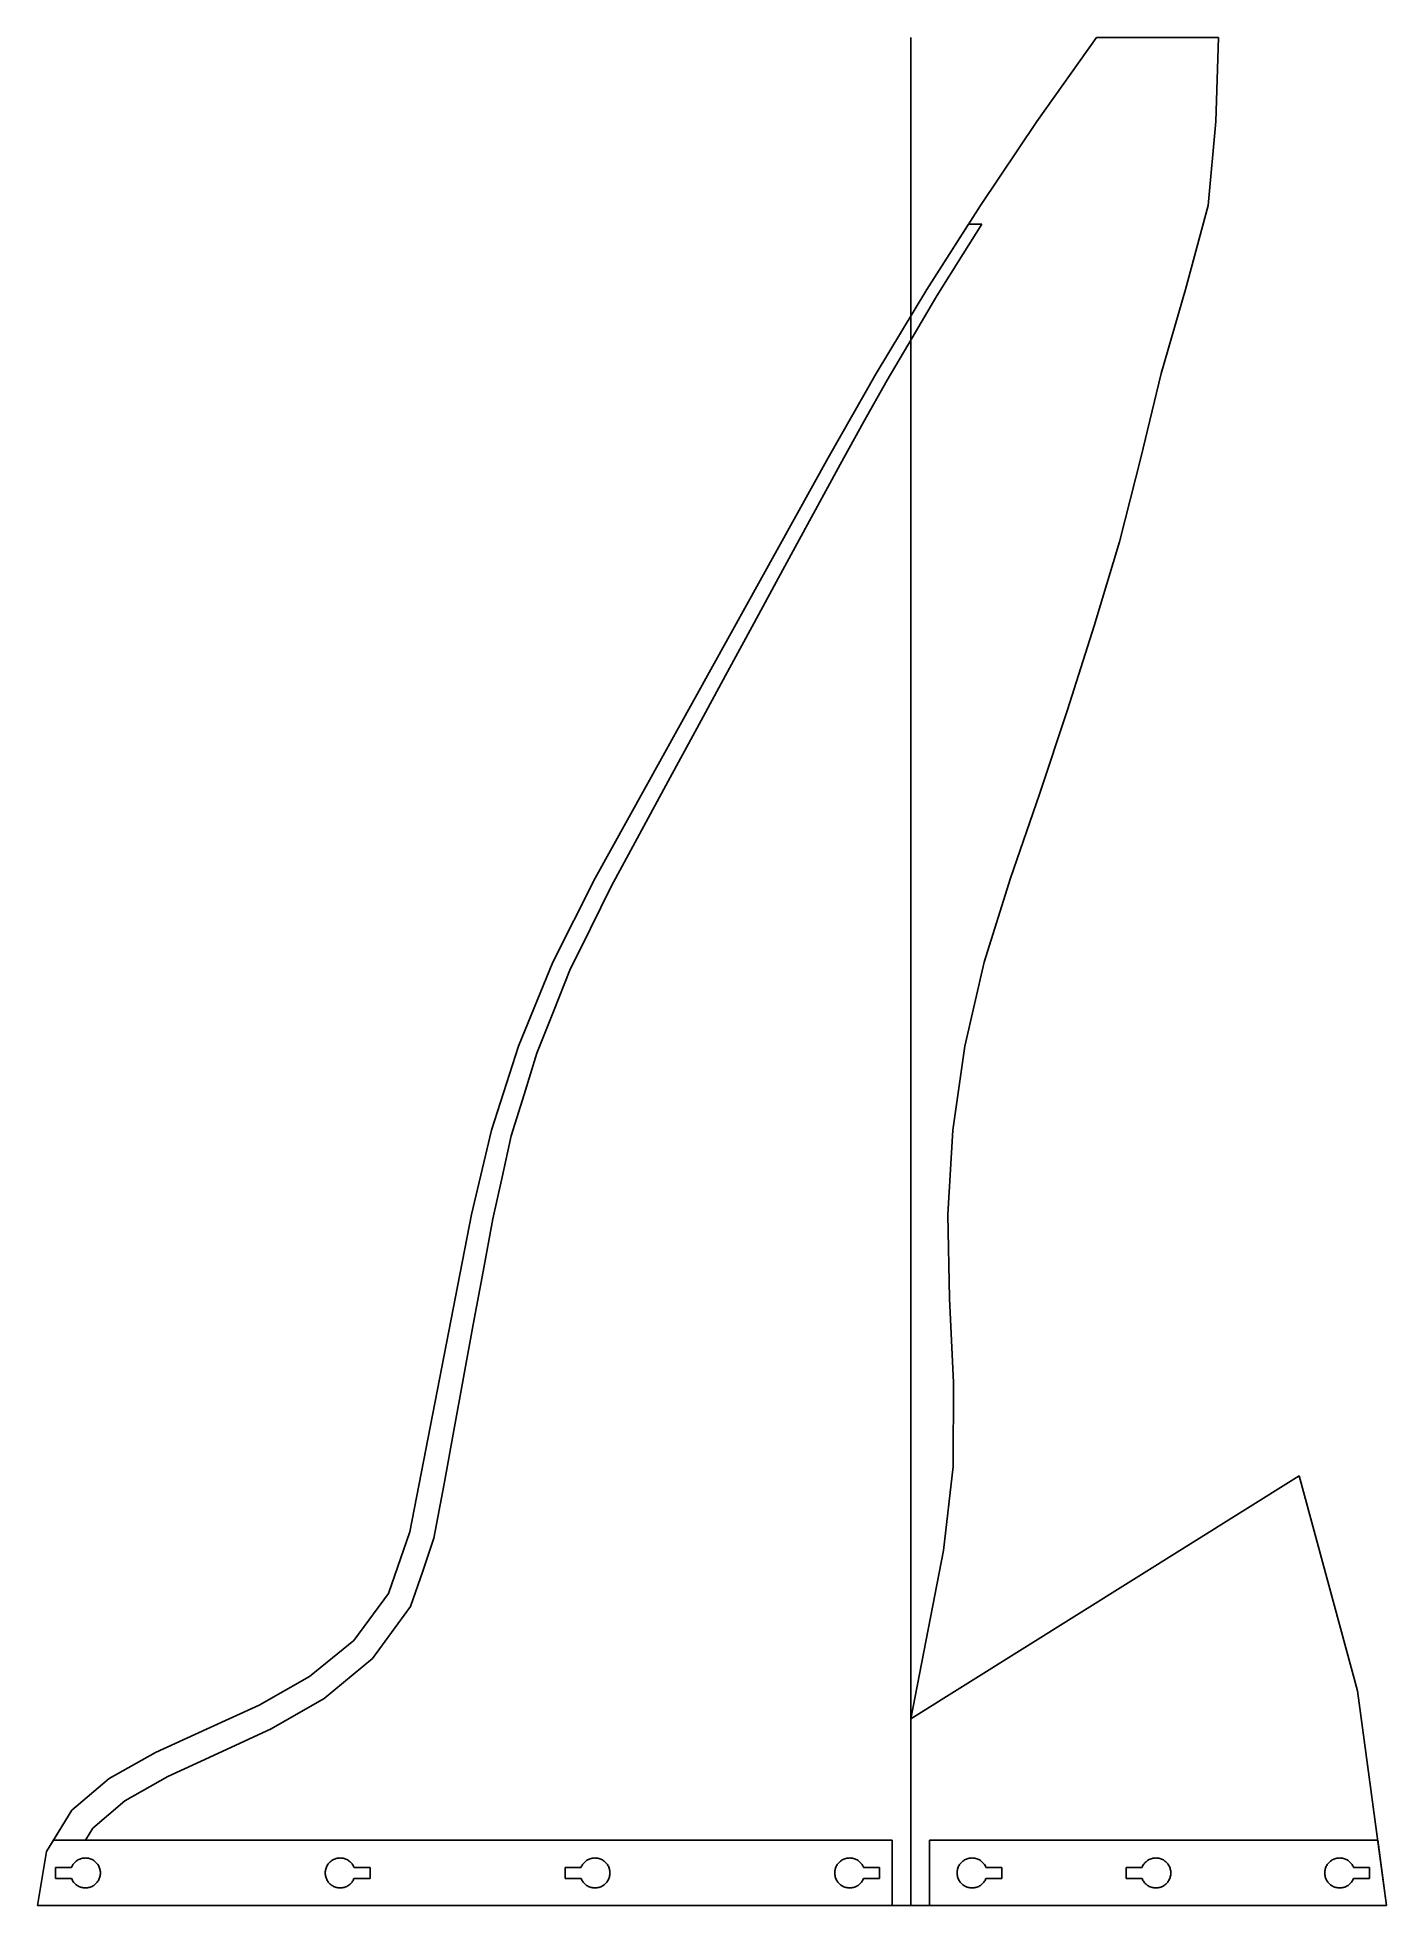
# Model space of a CAD drawing. Header units: millimetres. Extents: x -36 to 108, y 0 to 200.
import ezdxf

# ---------------------------------------------------------------- set-up
doc = ezdxf.new("R2010")
doc.units = ezdxf.units.MM
for name, color, linetype in [('HINGE_FOLD', 7, 'CONTINUOUS'), ('KEYS', 4, 'CONTINUOUS'), ('OUTLINE', 7, 'CONTINUOUS'), ('RAISED_B', 4, 'CONTINUOUS'), ('RAISED_S', 3, 'CONTINUOUS'), ('ROOT_EDGE', 7, 'CONTINUOUS')]:
    doc.layers.add(name, color=color, linetype=linetype)

msp = doc.modelspace()

# ---------------------------------------------------------------- linework, layer by layer
at = {"layer": 'HINGE_FOLD'}
msp.add_line((57.525, 0), (57.525, 200), dxfattribs=at)
at = {"layer": 'KEYS'}
for p, q in [((-32.33751, 4.1), (-34.05427, 4.1)), ((-34.05427, 4.1), (-34.05427, 2.9)), ((-32.33248, 4.11229), (-32.33751, 4.1)), ((-32.28927, 4.20766), (-32.33248, 4.11229)), ((-32.23991, 4.3), (-32.28927, 4.20766)), ((-32.18462, 4.38891), (-32.23991, 4.3)), ((-32.12364, 4.47402), (-32.18462, 4.38891)), ((-32.05722, 4.55495), (-32.12364, 4.47402)), ((-31.98564, 4.63137), (-32.05722, 4.55495)), ((-31.90923, 4.70294), (-31.98564, 4.63137)), ((-31.82829, 4.76936), (-31.90923, 4.70294)), ((-31.74318, 4.83035), (-31.82829, 4.76936)), ((-31.65427, 4.88564), (-31.74318, 4.83035)), ((-31.56193, 4.935), (-31.65427, 4.88564)), ((-31.46657, 4.97821), (-31.56193, 4.935)), ((-31.36858, 5.01509), (-31.46657, 4.97821)), ((-31.26838, 5.04548), (-31.36858, 5.01509)), ((-31.16642, 5.06926), (-31.26838, 5.04548)), ((-31.06311, 5.08631), (-31.16642, 5.06926)), ((-30.95892, 5.09657), (-31.06311, 5.08631)), ((-30.85427, 5.1), (-30.95892, 5.09657)), ((-30.74963, 5.09657), (-30.85427, 5.1)), ((-30.64543, 5.08631), (-30.74963, 5.09657)), ((-30.54213, 5.06926), (-30.64543, 5.08631)), ((-30.44016, 5.04548), (-30.54213, 5.06926)), ((-30.33997, 5.01509), (-30.44016, 5.04548)), ((-30.24198, 4.97821), (-30.33997, 5.01509)), ((-30.14661, 4.935), (-30.24198, 4.97821)), ((-30.05427, 4.88564), (-30.14661, 4.935)), ((-29.96536, 4.83035), (-30.05427, 4.88564)), ((-29.88025, 4.76936), (-29.96536, 4.83035)), ((-29.79932, 4.70294), (-29.88025, 4.76936)), ((-29.7229, 4.63137), (-29.79932, 4.70294)), ((-29.65133, 4.55495), (-29.7229, 4.63137)), ((-29.58491, 4.47402), (-29.65133, 4.55495)), ((-29.52392, 4.38891), (-29.58491, 4.47402)), ((-29.46863, 4.3), (-29.52392, 4.38891)), ((-29.41928, 4.20766), (-29.46863, 4.3)), ((-29.37606, 4.11229), (-29.41928, 4.20766)), ((-29.33918, 4.0143), (-29.37606, 4.11229)), ((-29.30879, 3.91411), (-29.33918, 4.0143)), ((-5.09294, 4.0143), (-5.12333, 3.91411)), ((-5.05606, 4.11229), (-5.09294, 4.0143)), ((-5.01284, 4.20766), (-5.05606, 4.11229)), ((-4.96349, 4.3), (-5.01284, 4.20766)), ((-4.9082, 4.38891), (-4.96349, 4.3)), ((-4.84721, 4.47402), (-4.9082, 4.38891)), ((-4.78079, 4.55495), (-4.84721, 4.47402)), ((-4.70922, 4.63137), (-4.78079, 4.55495)), ((-4.6328, 4.70294), (-4.70922, 4.63137)), ((-4.55187, 4.76936), (-4.6328, 4.70294)), ((-4.46676, 4.83035), (-4.55187, 4.76936)), ((-4.37785, 4.88564), (-4.46676, 4.83035)), ((-4.28551, 4.935), (-4.37785, 4.88564)), ((-4.19014, 4.97821), (-4.28551, 4.935)), ((-4.09215, 5.01509), (-4.19014, 4.97821)), ((-3.99196, 5.04548), (-4.09215, 5.01509)), ((-3.88999, 5.06926), (-3.99196, 5.04548)), ((-3.78669, 5.08631), (-3.88999, 5.06926)), ((-3.68249, 5.09657), (-3.78669, 5.08631)), ((-3.57785, 5.1), (-3.68249, 5.09657)), ((-3.4732, 5.09657), (-3.57785, 5.1)), ((-3.36901, 5.08631), (-3.4732, 5.09657)), ((-3.2657, 5.06926), (-3.36901, 5.08631)), ((-3.16374, 5.04548), (-3.2657, 5.06926)), ((-3.06354, 5.01509), (-3.16374, 5.04548)), ((-2.96555, 4.97821), (-3.06354, 5.01509)), ((-2.87019, 4.935), (-2.96555, 4.97821)), ((-2.77785, 4.88564), (-2.87019, 4.935)), ((-2.68894, 4.83035), (-2.77785, 4.88564)), ((-2.60383, 4.76936), (-2.68894, 4.83035)), ((-2.52289, 4.70294), (-2.60383, 4.76936)), ((-2.44648, 4.63137), (-2.52289, 4.70294)), ((-2.37491, 4.55495), (-2.44648, 4.63137)), ((-2.30848, 4.47402), (-2.37491, 4.55495)), ((-2.2475, 4.38891), (-2.30848, 4.47402)), ((-2.19221, 4.3), (-2.2475, 4.38891)), ((-2.14285, 4.20766), (-2.19221, 4.3)), ((-2.09964, 4.11229), (-2.14285, 4.20766)), ((-2.09461, 4.1), (-2.09964, 4.11229)), ((-0.37785, 4.1), (-2.09461, 4.1)), ((-0.37785, 2.9), (-0.37785, 4.1)), ((22.21534, 4.1), (20.49858, 4.1)), ((20.49858, 4.1), (20.49858, 2.9)), ((22.22037, 4.11229), (22.21534, 4.1)), ((22.26358, 4.20766), (22.22037, 4.11229)), ((22.31293, 4.3), (22.26358, 4.20766)), ((22.36822, 4.38891), (22.31293, 4.3)), ((22.42921, 4.47402), (22.36822, 4.38891)), ((22.49563, 4.55495), (22.42921, 4.47402)), ((22.5672, 4.63137), (22.49563, 4.55495)), ((22.64362, 4.70294), (22.5672, 4.63137)), ((22.72456, 4.76936), (22.64362, 4.70294)), ((22.80966, 4.83035), (22.72456, 4.76936)), ((22.89858, 4.88564), (22.80966, 4.83035)), ((22.99091, 4.935), (22.89858, 4.88564)), ((23.08628, 4.97821), (22.99091, 4.935)), ((23.18427, 5.01509), (23.08628, 4.97821)), ((23.28446, 5.04548), (23.18427, 5.01509)), ((23.38643, 5.06926), (23.28446, 5.04548)), ((23.48973, 5.08631), (23.38643, 5.06926)), ((23.59393, 5.09657), (23.48973, 5.08631)), ((23.69858, 5.1), (23.59393, 5.09657)), ((23.80322, 5.09657), (23.69858, 5.1)), ((23.90742, 5.08631), (23.80322, 5.09657)), ((24.01072, 5.06926), (23.90742, 5.08631)), ((24.11269, 5.04548), (24.01072, 5.06926)), ((24.21288, 5.01509), (24.11269, 5.04548)), ((24.31087, 4.97821), (24.21288, 5.01509)), ((24.40624, 4.935), (24.31087, 4.97821)), ((24.49858, 4.88564), (24.40624, 4.935)), ((24.58749, 4.83035), (24.49858, 4.88564)), ((24.67259, 4.76936), (24.58749, 4.83035)), ((24.75353, 4.70294), (24.67259, 4.76936)), ((24.82995, 4.63137), (24.75353, 4.70294)), ((24.90152, 4.55495), (24.82995, 4.63137)), ((24.96794, 4.47402), (24.90152, 4.55495)), ((25.02893, 4.38891), (24.96794, 4.47402)), ((25.08422, 4.3), (25.02893, 4.38891)), ((25.13357, 4.20766), (25.08422, 4.3)), ((25.17678, 4.11229), (25.13357, 4.20766)), ((25.21366, 4.0143), (25.17678, 4.11229)), ((25.24406, 3.91411), (25.21366, 4.0143)), ((49.45991, 4.0143), (49.42952, 3.91411)), ((49.49679, 4.11229), (49.45991, 4.0143)), ((49.54, 4.20766), (49.49679, 4.11229)), ((49.58936, 4.3), (49.54, 4.20766)), ((49.64465, 4.38891), (49.58936, 4.3)), ((49.70564, 4.47402), (49.64465, 4.38891)), ((49.77206, 4.55495), (49.70564, 4.47402)), ((49.84363, 4.63137), (49.77206, 4.55495)), ((49.92005, 4.70294), (49.84363, 4.63137)), ((50.00098, 4.76936), (49.92005, 4.70294)), ((50.08609, 4.83035), (50.00098, 4.76936)), ((50.175, 4.88564), (50.08609, 4.83035)), ((50.26734, 4.935), (50.175, 4.88564)), ((50.36271, 4.97821), (50.26734, 4.935)), ((50.4607, 5.01509), (50.36271, 4.97821)), ((50.56089, 5.04548), (50.4607, 5.01509)), ((50.66286, 5.06926), (50.56089, 5.04548)), ((50.76616, 5.08631), (50.66286, 5.06926)), ((50.87035, 5.09657), (50.76616, 5.08631)), ((50.975, 5.1), (50.87035, 5.09657)), ((51.07964, 5.09657), (50.975, 5.1)), ((51.18384, 5.08631), (51.07964, 5.09657)), ((51.28714, 5.06926), (51.18384, 5.08631)), ((51.38911, 5.04548), (51.28714, 5.06926)), ((51.4893, 5.01509), (51.38911, 5.04548)), ((51.58729, 4.97821), (51.4893, 5.01509)), ((51.68266, 4.935), (51.58729, 4.97821)), ((51.775, 4.88564), (51.68266, 4.935)), ((51.86391, 4.83035), (51.775, 4.88564)), ((51.94902, 4.76936), (51.86391, 4.83035)), ((52.02995, 4.70294), (51.94902, 4.76936)), ((52.10637, 4.63137), (52.02995, 4.70294)), ((52.17794, 4.55495), (52.10637, 4.63137)), ((52.24436, 4.47402), (52.17794, 4.55495)), ((52.30535, 4.38891), (52.24436, 4.47402)), ((52.36064, 4.3), (52.30535, 4.38891)), ((52.41, 4.20766), (52.36064, 4.3)), ((52.45321, 4.11229), (52.41, 4.20766)), ((52.45824, 4.1), (52.45321, 4.11229)), ((54.175, 4.1), (52.45824, 4.1)), ((54.175, 2.9), (54.175, 4.1)), ((62.55991, 4.0143), (62.52952, 3.91411)), ((62.59679, 4.11229), (62.55991, 4.0143)), ((62.64, 4.20766), (62.59679, 4.11229)), ((62.68936, 4.3), (62.64, 4.20766)), ((62.74465, 4.38891), (62.68936, 4.3)), ((62.80563, 4.47402), (62.74465, 4.38891)), ((62.87206, 4.55495), (62.80563, 4.47402)), ((62.94363, 4.63137), (62.87206, 4.55495)), ((63.02005, 4.70294), (62.94363, 4.63137)), ((63.10098, 4.76936), (63.02005, 4.70294)), ((63.18609, 4.83035), (63.10098, 4.76936)), ((63.275, 4.88564), (63.18609, 4.83035)), ((63.36734, 4.935), (63.275, 4.88564)), ((63.46271, 4.97821), (63.36734, 4.935)), ((63.5607, 5.01509), (63.46271, 4.97821)), ((63.66089, 5.04548), (63.5607, 5.01509)), ((63.76285, 5.06926), (63.66089, 5.04548)), ((63.86616, 5.08631), (63.76285, 5.06926)), ((63.97035, 5.09657), (63.86616, 5.08631)), ((64.075, 5.1), (63.97035, 5.09657)), ((64.17964, 5.09657), (64.075, 5.1)), ((64.28384, 5.08631), (64.17964, 5.09657)), ((64.38715, 5.06926), (64.28384, 5.08631)), ((64.48911, 5.04548), (64.38715, 5.06926)), ((64.5893, 5.01509), (64.48911, 5.04548)), ((64.68729, 4.97821), (64.5893, 5.01509)), ((64.78266, 4.935), (64.68729, 4.97821)), ((64.875, 4.88564), (64.78266, 4.935)), ((64.96391, 4.83035), (64.875, 4.88564)), ((65.04902, 4.76936), (64.96391, 4.83035)), ((65.12995, 4.70294), (65.04902, 4.76936)), ((65.20637, 4.63137), (65.12995, 4.70294)), ((65.27794, 4.55495), (65.20637, 4.63137)), ((65.34436, 4.47402), (65.27794, 4.55495)), ((65.40535, 4.38891), (65.34436, 4.47402)), ((65.46064, 4.3), (65.40535, 4.38891)), ((65.51, 4.20766), (65.46064, 4.3)), ((65.55321, 4.11229), (65.51, 4.20766)), ((65.55824, 4.1), (65.55321, 4.11229)), ((67.275, 4.1), (65.55824, 4.1)), ((67.275, 2.9), (67.275, 4.1)), ((82.27262, 4.1), (80.55586, 4.1)), ((80.55586, 4.1), (80.55586, 2.9)), ((82.27765, 4.11229), (82.27262, 4.1)), ((82.32086, 4.20766), (82.27765, 4.11229)), ((82.37022, 4.3), (82.32086, 4.20766)), ((82.4255, 4.38891), (82.37022, 4.3)), ((82.48649, 4.47402), (82.4255, 4.38891)), ((82.55291, 4.55495), (82.48649, 4.47402)), ((82.62448, 4.63137), (82.55291, 4.55495)), ((82.7009, 4.70294), (82.62448, 4.63137)), ((82.78184, 4.76936), (82.7009, 4.70294)), ((82.86694, 4.83035), (82.78184, 4.76936)), ((82.95586, 4.88564), (82.86694, 4.83035)), ((83.04819, 4.935), (82.95586, 4.88564)), ((83.14356, 4.97821), (83.04819, 4.935)), ((83.24155, 5.01509), (83.14356, 4.97821)), ((83.34175, 5.04548), (83.24155, 5.01509)), ((83.44371, 5.06926), (83.34175, 5.04548)), ((83.54701, 5.08631), (83.44371, 5.06926)), ((83.65121, 5.09657), (83.54701, 5.08631)), ((83.75586, 5.1), (83.65121, 5.09657)), ((83.8605, 5.09657), (83.75586, 5.1)), ((83.9647, 5.08631), (83.8605, 5.09657)), ((84.068, 5.06926), (83.9647, 5.08631)), ((84.16997, 5.04548), (84.068, 5.06926)), ((84.27016, 5.01509), (84.16997, 5.04548)), ((84.36815, 4.97821), (84.27016, 5.01509)), ((84.46352, 4.935), (84.36815, 4.97821)), ((84.55586, 4.88564), (84.46352, 4.935)), ((84.64477, 4.83035), (84.55586, 4.88564)), ((84.72987, 4.76936), (84.64477, 4.83035)), ((84.81081, 4.70294), (84.72987, 4.76936)), ((84.88723, 4.63137), (84.81081, 4.70294)), ((84.9588, 4.55495), (84.88723, 4.63137)), ((85.02522, 4.47402), (84.9588, 4.55495)), ((85.08621, 4.38891), (85.02522, 4.47402)), ((85.1415, 4.3), (85.08621, 4.38891)), ((85.19085, 4.20766), (85.1415, 4.3)), ((85.23406, 4.11229), (85.19085, 4.20766)), ((85.27094, 4.0143), (85.23406, 4.11229)), ((85.30134, 3.91411), (85.27094, 4.0143)), ((101.92162, 4.0143), (101.89123, 3.91411)), ((101.9585, 4.11229), (101.92162, 4.0143)), ((102.00171, 4.20766), (101.9585, 4.11229)), ((102.05107, 4.3), (102.00171, 4.20766)), ((102.10636, 4.38891), (102.05107, 4.3)), ((102.16735, 4.47402), (102.10636, 4.38891)), ((102.23377, 4.55495), (102.16735, 4.47402)), ((102.30534, 4.63137), (102.23377, 4.55495)), ((102.38176, 4.70294), (102.30534, 4.63137)), ((102.46269, 4.76936), (102.38176, 4.70294)), ((102.5478, 4.83035), (102.46269, 4.76936)), ((102.63671, 4.88564), (102.5478, 4.83035)), ((102.72905, 4.935), (102.63671, 4.88564)), ((102.82442, 4.97821), (102.72905, 4.935)), ((102.92241, 5.01509), (102.82442, 4.97821)), ((103.0226, 5.04548), (102.92241, 5.01509)), ((103.12457, 5.06926), (103.0226, 5.04548)), ((103.22787, 5.08631), (103.12457, 5.06926)), ((103.33207, 5.09657), (103.22787, 5.08631)), ((103.43671, 5.1), (103.33207, 5.09657)), ((103.54136, 5.09657), (103.43671, 5.1)), ((103.64555, 5.08631), (103.54136, 5.09657)), ((103.74886, 5.06926), (103.64555, 5.08631)), ((103.85082, 5.04548), (103.74886, 5.06926)), ((103.95101, 5.01509), (103.85082, 5.04548)), ((104.049, 4.97821), (103.95101, 5.01509)), ((104.14437, 4.935), (104.049, 4.97821)), ((104.23671, 4.88564), (104.14437, 4.935)), ((104.32562, 4.83035), (104.23671, 4.88564)), ((104.41073, 4.76936), (104.32562, 4.83035)), ((104.49166, 4.70294), (104.41073, 4.76936)), ((104.56808, 4.63137), (104.49166, 4.70294)), ((104.63965, 4.55495), (104.56808, 4.63137)), ((104.70608, 4.47402), (104.63965, 4.55495)), ((104.76706, 4.38891), (104.70608, 4.47402)), ((104.82235, 4.3), (104.76706, 4.38891)), ((104.87171, 4.20766), (104.82235, 4.3)), ((104.91492, 4.11229), (104.87171, 4.20766)), ((104.91995, 4.1), (104.91492, 4.11229)), ((106.63671, 4.1), (104.91995, 4.1)), ((106.63671, 2.9), (106.63671, 4.1)), ((-34.05427, 2.9), (-32.33751, 2.9)), ((-32.33751, 2.9), (-32.33248, 2.88771)), ((-32.33248, 2.88771), (-32.28927, 2.79234)), ((-32.28927, 2.79234), (-32.23991, 2.7)), ((-32.23991, 2.7), (-32.18462, 2.61109)), ((-32.18462, 2.61109), (-32.12364, 2.52598)), ((-32.12364, 2.52598), (-32.05722, 2.44505)), ((-32.05722, 2.44505), (-31.98564, 2.36863)), ((-31.98564, 2.36863), (-31.90923, 2.29706)), ((-31.90923, 2.29706), (-31.82829, 2.23063)), ((-31.82829, 2.23063), (-31.74318, 2.16965)), ((-31.74318, 2.16965), (-31.65427, 2.11436)), ((-31.65427, 2.11436), (-31.56193, 2.065)), ((-31.56193, 2.065), (-31.46657, 2.02179)), ((-31.46657, 2.02179), (-31.36858, 1.98491)), ((-30.33997, 1.98491), (-30.24198, 2.02179)), ((-30.24198, 2.02179), (-30.14661, 2.065)), ((-30.14661, 2.065), (-30.05427, 2.11436)), ((-30.05427, 2.11436), (-29.96536, 2.16965)), ((-29.96536, 2.16965), (-29.88025, 2.23063)), ((-29.88025, 2.23063), (-29.79932, 2.29706)), ((-29.79932, 2.29706), (-29.7229, 2.36863)), ((-29.7229, 2.36863), (-29.65133, 2.44505)), ((-29.65133, 2.44505), (-29.58491, 2.52598)), ((-29.58491, 2.52598), (-29.52392, 2.61109)), ((-29.52392, 2.61109), (-29.46863, 2.7)), ((-29.46863, 2.7), (-29.41928, 2.79234)), ((-29.41928, 2.79234), (-29.37606, 2.88771)), ((-29.37606, 2.88771), (-29.33918, 2.9857)), ((-29.33918, 2.9857), (-29.30879, 3.08589)), ((-29.28502, 3.81214), (-29.30879, 3.91411)), ((-29.30879, 3.08589), (-29.28502, 3.18785)), ((-29.26796, 3.70884), (-29.28502, 3.81214)), ((-29.28502, 3.18785), (-29.26796, 3.29116)), ((-29.2577, 3.60464), (-29.26796, 3.70884)), ((-29.26796, 3.29116), (-29.2577, 3.39535)), ((-29.25427, 3.5), (-29.2577, 3.60464)), ((-29.2577, 3.39535), (-29.25427, 3.5)), ((-5.17442, 3.60464), (-5.17785, 3.5)), ((-5.17785, 3.5), (-5.17442, 3.39535)), ((-5.16416, 3.70884), (-5.17442, 3.60464)), ((-5.17442, 3.39535), (-5.16416, 3.29116)), ((-5.1471, 3.81214), (-5.16416, 3.70884)), ((-5.16416, 3.29116), (-5.1471, 3.18785)), ((-5.12333, 3.91411), (-5.1471, 3.81214)), ((-5.1471, 3.18785), (-5.12333, 3.08589)), ((-5.12333, 3.08589), (-5.09294, 2.9857)), ((-5.09294, 2.9857), (-5.05606, 2.88771)), ((-5.05606, 2.88771), (-5.01284, 2.79234)), ((-5.01284, 2.79234), (-4.96349, 2.7)), ((-4.96349, 2.7), (-4.9082, 2.61109)), ((-4.9082, 2.61109), (-4.84721, 2.52598)), ((-4.84721, 2.52598), (-4.78079, 2.44505)), ((-4.78079, 2.44505), (-4.70922, 2.36863)), ((-4.70922, 2.36863), (-4.6328, 2.29706)), ((-4.6328, 2.29706), (-4.55187, 2.23063)), ((-4.55187, 2.23063), (-4.46676, 2.16965)), ((-4.46676, 2.16965), (-4.37785, 2.11436)), ((-4.37785, 2.11436), (-4.28551, 2.065)), ((-4.28551, 2.065), (-4.19014, 2.02179)), ((-4.19014, 2.02179), (-4.09215, 1.98491)), ((-3.06354, 1.98491), (-2.96555, 2.02179)), ((-2.96555, 2.02179), (-2.87019, 2.065)), ((-2.87019, 2.065), (-2.77785, 2.11436)), ((-2.77785, 2.11436), (-2.68894, 2.16965)), ((-2.68894, 2.16965), (-2.60383, 2.23063)), ((-2.60383, 2.23063), (-2.52289, 2.29706)), ((-2.52289, 2.29706), (-2.44648, 2.36863)), ((-2.44648, 2.36863), (-2.37491, 2.44505)), ((-2.37491, 2.44505), (-2.30848, 2.52598)), ((-2.30848, 2.52598), (-2.2475, 2.61109)), ((-2.2475, 2.61109), (-2.19221, 2.7)), ((-2.19221, 2.7), (-2.14285, 2.79234)), ((-2.14285, 2.79234), (-2.09964, 2.88771)), ((-2.09964, 2.88771), (-2.09461, 2.9)), ((-2.09461, 2.9), (-0.37785, 2.9)), ((20.49858, 2.9), (22.21534, 2.9)), ((22.21534, 2.9), (22.22037, 2.88771)), ((22.22037, 2.88771), (22.26358, 2.79234)), ((22.26358, 2.79234), (22.31293, 2.7)), ((22.31293, 2.7), (22.36822, 2.61109)), ((22.36822, 2.61109), (22.42921, 2.52598)), ((22.42921, 2.52598), (22.49563, 2.44505)), ((22.49563, 2.44505), (22.5672, 2.36863)), ((22.5672, 2.36863), (22.64362, 2.29706)), ((22.64362, 2.29706), (22.72456, 2.23063)), ((22.72456, 2.23063), (22.80966, 2.16965)), ((22.80966, 2.16965), (22.89858, 2.11436)), ((22.89858, 2.11436), (22.99091, 2.065)), ((22.99091, 2.065), (23.08628, 2.02179)), ((23.08628, 2.02179), (23.18427, 1.98491)), ((24.21288, 1.98491), (24.31087, 2.02179)), ((24.31087, 2.02179), (24.40624, 2.065)), ((24.40624, 2.065), (24.49858, 2.11436)), ((24.49858, 2.11436), (24.58749, 2.16965)), ((24.58749, 2.16965), (24.67259, 2.23063)), ((24.67259, 2.23063), (24.75353, 2.29706)), ((24.75353, 2.29706), (24.82995, 2.36863)), ((24.82995, 2.36863), (24.90152, 2.44505)), ((24.90152, 2.44505), (24.96794, 2.52598)), ((24.96794, 2.52598), (25.02893, 2.61109)), ((25.02893, 2.61109), (25.08422, 2.7)), ((25.08422, 2.7), (25.13357, 2.79234)), ((25.13357, 2.79234), (25.17678, 2.88771)), ((25.17678, 2.88771), (25.21366, 2.9857)), ((25.21366, 2.9857), (25.24406, 3.08589)), ((25.26783, 3.81214), (25.24406, 3.91411)), ((25.24406, 3.08589), (25.26783, 3.18785)), ((25.28489, 3.70884), (25.26783, 3.81214)), ((25.26783, 3.18785), (25.28489, 3.29116)), ((25.29515, 3.60464), (25.28489, 3.70884)), ((25.28489, 3.29116), (25.29515, 3.39535)), ((25.29858, 3.5), (25.29515, 3.60464)), ((25.29515, 3.39535), (25.29858, 3.5)), ((49.37843, 3.60464), (49.375, 3.5)), ((49.375, 3.5), (49.37843, 3.39535)), ((49.38869, 3.70884), (49.37843, 3.60464)), ((49.37843, 3.39535), (49.38869, 3.29116)), ((49.40574, 3.81214), (49.38869, 3.70884)), ((49.38869, 3.29116), (49.40574, 3.18785)), ((49.42952, 3.91411), (49.40574, 3.81214)), ((49.40574, 3.18785), (49.42952, 3.08589)), ((49.42952, 3.08589), (49.45991, 2.9857)), ((49.45991, 2.9857), (49.49679, 2.88771)), ((49.49679, 2.88771), (49.54, 2.79234)), ((49.54, 2.79234), (49.58936, 2.7)), ((49.58936, 2.7), (49.64465, 2.61109)), ((49.64465, 2.61109), (49.70564, 2.52598)), ((49.70564, 2.52598), (49.77206, 2.44505)), ((49.77206, 2.44505), (49.84363, 2.36863)), ((49.84363, 2.36863), (49.92005, 2.29706)), ((49.92005, 2.29706), (50.00098, 2.23063)), ((50.00098, 2.23063), (50.08609, 2.16965)), ((50.08609, 2.16965), (50.175, 2.11436)), ((50.175, 2.11436), (50.26734, 2.065)), ((50.26734, 2.065), (50.36271, 2.02179)), ((50.36271, 2.02179), (50.4607, 1.98491)), ((51.4893, 1.98491), (51.58729, 2.02179)), ((51.58729, 2.02179), (51.68266, 2.065)), ((51.68266, 2.065), (51.775, 2.11436)), ((51.775, 2.11436), (51.86391, 2.16965)), ((51.86391, 2.16965), (51.94902, 2.23063)), ((51.94902, 2.23063), (52.02995, 2.29706)), ((52.02995, 2.29706), (52.10637, 2.36863)), ((52.10637, 2.36863), (52.17794, 2.44505)), ((52.17794, 2.44505), (52.24436, 2.52598)), ((52.24436, 2.52598), (52.30535, 2.61109)), ((52.30535, 2.61109), (52.36064, 2.7)), ((52.36064, 2.7), (52.41, 2.79234)), ((52.41, 2.79234), (52.45321, 2.88771)), ((52.45321, 2.88771), (52.45824, 2.9)), ((52.45824, 2.9), (54.175, 2.9)), ((62.47843, 3.60464), (62.475, 3.5)), ((62.475, 3.5), (62.47843, 3.39535)), ((62.48869, 3.70884), (62.47843, 3.60464)), ((62.47843, 3.39535), (62.48869, 3.29116)), ((62.50574, 3.81214), (62.48869, 3.70884)), ((62.48869, 3.29116), (62.50574, 3.18785)), ((62.52952, 3.91411), (62.50574, 3.81214)), ((62.50574, 3.18785), (62.52952, 3.08589)), ((62.52952, 3.08589), (62.55991, 2.9857)), ((62.55991, 2.9857), (62.59679, 2.88771)), ((62.59679, 2.88771), (62.64, 2.79234)), ((62.64, 2.79234), (62.68936, 2.7)), ((62.68936, 2.7), (62.74465, 2.61109)), ((62.74465, 2.61109), (62.80563, 2.52598)), ((62.80563, 2.52598), (62.87206, 2.44505)), ((62.87206, 2.44505), (62.94363, 2.36863)), ((62.94363, 2.36863), (63.02005, 2.29706)), ((63.02005, 2.29706), (63.10098, 2.23063)), ((63.10098, 2.23063), (63.18609, 2.16965)), ((63.18609, 2.16965), (63.275, 2.11436)), ((63.275, 2.11436), (63.36734, 2.065)), ((63.36734, 2.065), (63.46271, 2.02179)), ((63.46271, 2.02179), (63.5607, 1.98491)), ((64.5893, 1.98491), (64.68729, 2.02179)), ((64.68729, 2.02179), (64.78266, 2.065)), ((64.78266, 2.065), (64.875, 2.11436)), ((64.875, 2.11436), (64.96391, 2.16965)), ((64.96391, 2.16965), (65.04902, 2.23063)), ((65.04902, 2.23063), (65.12995, 2.29706)), ((65.12995, 2.29706), (65.20637, 2.36863)), ((65.20637, 2.36863), (65.27794, 2.44505)), ((65.27794, 2.44505), (65.34436, 2.52598)), ((65.34436, 2.52598), (65.40535, 2.61109)), ((65.40535, 2.61109), (65.46064, 2.7)), ((65.46064, 2.7), (65.51, 2.79234)), ((65.51, 2.79234), (65.55321, 2.88771)), ((65.55321, 2.88771), (65.55824, 2.9)), ((65.55824, 2.9), (67.275, 2.9)), ((80.55586, 2.9), (82.27262, 2.9)), ((82.27262, 2.9), (82.27765, 2.88771)), ((82.27765, 2.88771), (82.32086, 2.79234)), ((82.32086, 2.79234), (82.37022, 2.7)), ((82.37022, 2.7), (82.4255, 2.61109)), ((82.4255, 2.61109), (82.48649, 2.52598)), ((82.48649, 2.52598), (82.55291, 2.44505)), ((82.55291, 2.44505), (82.62448, 2.36863)), ((82.62448, 2.36863), (82.7009, 2.29706)), ((82.7009, 2.29706), (82.78184, 2.23063)), ((82.78184, 2.23063), (82.86694, 2.16965)), ((82.86694, 2.16965), (82.95586, 2.11436)), ((82.95586, 2.11436), (83.04819, 2.065)), ((83.04819, 2.065), (83.14356, 2.02179)), ((83.14356, 2.02179), (83.24155, 1.98491)), ((84.27016, 1.98491), (84.36815, 2.02179)), ((84.36815, 2.02179), (84.46352, 2.065)), ((84.46352, 2.065), (84.55586, 2.11436)), ((84.55586, 2.11436), (84.64477, 2.16965)), ((84.64477, 2.16965), (84.72987, 2.23063)), ((84.72987, 2.23063), (84.81081, 2.29706)), ((84.81081, 2.29706), (84.88723, 2.36863)), ((84.88723, 2.36863), (84.9588, 2.44505)), ((84.9588, 2.44505), (85.02522, 2.52598)), ((85.02522, 2.52598), (85.08621, 2.61109)), ((85.08621, 2.61109), (85.1415, 2.7)), ((85.1415, 2.7), (85.19085, 2.79234)), ((85.19085, 2.79234), (85.23406, 2.88771)), ((85.23406, 2.88771), (85.27094, 2.9857)), ((85.27094, 2.9857), (85.30134, 3.08589)), ((85.32511, 3.81214), (85.30134, 3.91411)), ((85.30134, 3.08589), (85.32511, 3.18785)), ((85.34217, 3.70884), (85.32511, 3.81214)), ((85.32511, 3.18785), (85.34217, 3.29116)), ((85.35243, 3.60464), (85.34217, 3.70884)), ((85.34217, 3.29116), (85.35243, 3.39535)), ((85.35586, 3.5), (85.35243, 3.60464)), ((85.35243, 3.39535), (85.35586, 3.5)), ((101.84014, 3.60464), (101.83671, 3.5)), ((101.83671, 3.5), (101.84014, 3.39535)), ((101.8504, 3.70884), (101.84014, 3.60464)), ((101.84014, 3.39535), (101.8504, 3.29116)), ((101.86745, 3.81214), (101.8504, 3.70884)), ((101.8504, 3.29116), (101.86745, 3.18785)), ((101.89123, 3.91411), (101.86745, 3.81214)), ((101.86745, 3.18785), (101.89123, 3.08589)), ((101.89123, 3.08589), (101.92162, 2.9857)), ((101.92162, 2.9857), (101.9585, 2.88771)), ((101.9585, 2.88771), (102.00171, 2.79234)), ((102.00171, 2.79234), (102.05107, 2.7)), ((102.05107, 2.7), (102.10636, 2.61109)), ((102.10636, 2.61109), (102.16735, 2.52598)), ((102.16735, 2.52598), (102.23377, 2.44505)), ((102.23377, 2.44505), (102.30534, 2.36863)), ((102.30534, 2.36863), (102.38176, 2.29706)), ((102.38176, 2.29706), (102.46269, 2.23063)), ((102.46269, 2.23063), (102.5478, 2.16965)), ((102.5478, 2.16965), (102.63671, 2.11436)), ((102.63671, 2.11436), (102.72905, 2.065)), ((102.72905, 2.065), (102.82442, 2.02179)), ((102.82442, 2.02179), (102.92241, 1.98491)), ((103.95101, 1.98491), (104.049, 2.02179)), ((104.049, 2.02179), (104.14437, 2.065)), ((104.14437, 2.065), (104.23671, 2.11436)), ((104.23671, 2.11436), (104.32562, 2.16965)), ((104.32562, 2.16965), (104.41073, 2.23063)), ((104.41073, 2.23063), (104.49166, 2.29706)), ((104.49166, 2.29706), (104.56808, 2.36863)), ((104.56808, 2.36863), (104.63965, 2.44505)), ((104.63965, 2.44505), (104.70608, 2.52598)), ((104.70608, 2.52598), (104.76706, 2.61109)), ((104.76706, 2.61109), (104.82235, 2.7)), ((104.82235, 2.7), (104.87171, 2.79234)), ((104.87171, 2.79234), (104.91492, 2.88771)), ((104.91492, 2.88771), (104.91995, 2.9)), ((104.91995, 2.9), (106.63671, 2.9)), ((-31.36858, 1.98491), (-31.26838, 1.95452)), ((-31.26838, 1.95452), (-31.16642, 1.93074)), ((-31.16642, 1.93074), (-31.06311, 1.91369)), ((-31.06311, 1.91369), (-30.95892, 1.90343)), ((-30.95892, 1.90343), (-30.85427, 1.9)), ((-30.85427, 1.9), (-30.74963, 1.90343)), ((-30.74963, 1.90343), (-30.64543, 1.91369)), ((-30.64543, 1.91369), (-30.54213, 1.93074)), ((-30.54213, 1.93074), (-30.44016, 1.95452)), ((-30.44016, 1.95452), (-30.33997, 1.98491)), ((-4.09215, 1.98491), (-3.99196, 1.95452)), ((-3.99196, 1.95452), (-3.88999, 1.93074)), ((-3.88999, 1.93074), (-3.78669, 1.91369)), ((-3.78669, 1.91369), (-3.68249, 1.90343)), ((-3.68249, 1.90343), (-3.57785, 1.9)), ((-3.57785, 1.9), (-3.4732, 1.90343)), ((-3.4732, 1.90343), (-3.36901, 1.91369)), ((-3.36901, 1.91369), (-3.2657, 1.93074)), ((-3.2657, 1.93074), (-3.16374, 1.95452)), ((-3.16374, 1.95452), (-3.06354, 1.98491)), ((23.18427, 1.98491), (23.28446, 1.95452)), ((23.28446, 1.95452), (23.38643, 1.93074)), ((23.38643, 1.93074), (23.48973, 1.91369)), ((23.48973, 1.91369), (23.59393, 1.90343)), ((23.59393, 1.90343), (23.69858, 1.9)), ((23.69858, 1.9), (23.80322, 1.90343)), ((23.80322, 1.90343), (23.90742, 1.91369)), ((23.90742, 1.91369), (24.01072, 1.93074)), ((24.01072, 1.93074), (24.11269, 1.95452)), ((24.11269, 1.95452), (24.21288, 1.98491)), ((50.4607, 1.98491), (50.56089, 1.95452)), ((50.56089, 1.95452), (50.66286, 1.93074)), ((50.66286, 1.93074), (50.76616, 1.91369)), ((50.76616, 1.91369), (50.87035, 1.90343)), ((50.87035, 1.90343), (50.975, 1.9)), ((50.975, 1.9), (51.07964, 1.90343)), ((51.07964, 1.90343), (51.18384, 1.91369)), ((51.18384, 1.91369), (51.28714, 1.93074)), ((51.28714, 1.93074), (51.38911, 1.95452)), ((51.38911, 1.95452), (51.4893, 1.98491)), ((63.5607, 1.98491), (63.66089, 1.95452)), ((63.66089, 1.95452), (63.76285, 1.93074)), ((63.76285, 1.93074), (63.86616, 1.91369)), ((63.86616, 1.91369), (63.97035, 1.90343)), ((63.97035, 1.90343), (64.075, 1.9)), ((64.075, 1.9), (64.17964, 1.90343)), ((64.17964, 1.90343), (64.28384, 1.91369)), ((64.28384, 1.91369), (64.38715, 1.93074)), ((64.38715, 1.93074), (64.48911, 1.95452)), ((64.48911, 1.95452), (64.5893, 1.98491)), ((83.24155, 1.98491), (83.34175, 1.95452)), ((83.34175, 1.95452), (83.44371, 1.93074)), ((83.44371, 1.93074), (83.54701, 1.91369)), ((83.54701, 1.91369), (83.65121, 1.90343)), ((83.65121, 1.90343), (83.75586, 1.9)), ((83.75586, 1.9), (83.8605, 1.90343)), ((83.8605, 1.90343), (83.9647, 1.91369)), ((83.9647, 1.91369), (84.068, 1.93074)), ((84.068, 1.93074), (84.16997, 1.95452)), ((84.16997, 1.95452), (84.27016, 1.98491)), ((102.92241, 1.98491), (103.0226, 1.95452)), ((103.0226, 1.95452), (103.12457, 1.93074)), ((103.12457, 1.93074), (103.22787, 1.91369)), ((103.22787, 1.91369), (103.33207, 1.90343)), ((103.33207, 1.90343), (103.43671, 1.9)), ((103.43671, 1.9), (103.54136, 1.90343)), ((103.54136, 1.90343), (103.64555, 1.91369)), ((103.64555, 1.91369), (103.74886, 1.93074)), ((103.74886, 1.93074), (103.85082, 1.95452)), ((103.85082, 1.95452), (103.95101, 1.98491))]:
    msp.add_line(p, q, dxfattribs=at)
at = {"layer": 'OUTLINE'}
for p, q in [((77.38531, 200), (71.01248, 191)), ((90.45923, 200), (77.38531, 200)), ((90.18756, 191), (90.45923, 200)), ((71.01248, 191), (64.9643, 182)), ((89.36894, 182), (90.18756, 191)), ((64.9643, 182), (59.23026, 173)), ((86.91443, 173), (89.36894, 182)), ((59.23026, 173), (53.80074, 164)), ((84.30655, 164), (86.91443, 173)), ((53.80074, 164), (48.6669, 155)), ((82.14177, 155), (84.30655, 164)), ((48.6669, 155), (23.72299, 110)), ((79.84928, 146), (82.14177, 155)), ((77.15733, 137), (79.84928, 146)), ((74.29457, 128), (77.15733, 137)), ((71.29041, 119), (74.29457, 128)), ((68.17431, 110), (71.29041, 119)), ((23.72299, 110), (19.18368, 101)), ((65.37739, 101), (68.17431, 110)), ((19.18368, 101), (15.49947, 92)), ((63.3154, 92), (65.37739, 101)), ((15.49947, 92), (12.61691, 83)), ((62.00699, 83), (63.3154, 92)), ((12.61691, 83), (10.49654, 74)), ((61.48481, 74), (62.00699, 83)), ((10.49654, 74), (3.88761, 40)), ((61.67605, 65), (61.48481, 74)), ((62.07157, 56), (61.67605, 65)), ((62.05852, 47), (62.07157, 56)), ((99.10567, 46), (57.52523, 20)), ((61.02408, 38), (62.05852, 47)), ((105.34274, 23), (99.10567, 46)), ((3.88761, 40), (1.59211, 33.4104)), ((57.52523, 20), (61.02408, 38)), ((1.59211, 33.4104), (-2.12325, 28.37002)), ((-2.12325, 28.37002), (-6.86714, 24.5137)), ((-6.86714, 24.5137), (-12.2482, 21.47628)), ((108.46127, 0), (105.34274, 23)), ((-12.2482, 21.47628), (-17.87509, 18.8926)), ((-17.87509, 18.8926), (-23.35647, 16.39752)), ((-23.35647, 16.39752), (-28.301, 13.62587)), ((-28.301, 13.62587), (-32.31733, 10.21251)), ((-32.31733, 10.21251), (-35.01411, 5.79227)), ((-35.01411, 5.79227), (-36, 0)), ((-36, 0), (108.46127, 0))]:
    msp.add_line(p, q, dxfattribs=at)
at = {"layer": 'RAISED_B'}
for p, q in [((63.69007, 180), (59.23026, 173)), ((63.13127, 176.84123), (65.12205, 180)), ((65.12205, 180), (63.69007, 180)), ((60.31195, 172.32914), (63.13127, 176.84123)), ((59.23026, 173), (53.80074, 164)), ((57.64545, 167.81832), (60.31195, 172.32914)), ((54.97926, 163.30838), (57.64545, 167.81832)), ((53.80074, 164), (48.6669, 155)), ((52.46143, 158.79974), (54.97926, 163.30838)), ((49.94006, 154.28516), (52.46143, 158.79974)), ((48.6669, 155), (23.72299, 110)), ((46.87714, 148.63875), (49.94006, 154.28516)), ((43.81034, 142.98537), (46.87714, 148.63875)), ((40.74354, 137.332), (43.81034, 142.98537)), ((37.67674, 131.67863), (40.74354, 137.332)), ((34.60994, 126.02525), (37.67674, 131.67863)), ((31.54314, 120.37188), (34.60994, 126.02525)), ((28.47634, 114.7185), (31.54314, 120.37188)), ((25.42531, 109.09417), (28.47634, 114.7185)), ((23.72299, 110), (19.18368, 101)), ((23.21687, 104.61053), (25.42531, 109.09417)), ((21.0228, 100.15977), (23.21687, 104.61053)), ((19.18368, 101), (15.49947, 92)), ((19.25615, 95.71625), (21.0228, 100.15977)), ((17.48695, 91.27493), (19.25615, 95.71625)), ((15.49947, 92), (12.61691, 83)), ((16.11757, 86.84041), (17.48695, 91.27493)), ((14.74547, 82.40839), (16.11757, 86.84041)), ((12.61691, 83), (10.49654, 74)), ((13.75267, 77.98264), (14.74547, 82.40839)), ((12.74908, 73.52106), (13.75267, 77.98264)), ((10.49654, 74), (3.88761, 40)), ((11.71351, 67.88267), (12.74908, 73.52106)), ((10.6699, 62.20475), (11.71351, 67.88267)), ((9.62628, 56.52684), (10.6699, 62.20475)), ((8.58267, 50.84892), (9.62628, 56.52684)), ((7.53906, 45.171), (8.58267, 50.84892)), ((6.46433, 39.35327), (7.53906, 45.171)), ((3.88761, 40), (1.59211, 33.4104)), ((5.28102, 35.81998), (6.46433, 39.35327)), ((3.94597, 32.03705), (5.28102, 35.81998)), ((1.59211, 33.4104), (-2.12325, 28.37002)), ((-0.11029, 26.45603), (3.94597, 32.03705)), ((-2.12325, 28.37002), (-6.86714, 24.5137)), ((-5.2813, 22.18454), (-0.11029, 26.45603)), ((-6.86714, 24.5137), (-12.2482, 21.47628)), ((-10.95236, 18.93861), (-5.2813, 22.18454)), ((-12.2482, 21.47628), (-17.87509, 18.8926)), ((-17.87509, 18.8926), (-23.35647, 16.39752)), ((-16.67912, 16.27678), (-10.95236, 18.93861)), ((-23.35647, 16.39752), (-28.301, 13.62587)), ((-22.04788, 13.80706), (-16.67912, 16.27678)), ((-28.301, 13.62587), (-32.31733, 10.21251)), ((-26.63601, 11.21363), (-22.04788, 13.80706)), ((-32.31733, 10.21251), (-34.27728, 7)), ((-30.06474, 8.28212), (-26.63601, 11.21363)), ((-30.84232, 7), (-30.06474, 8.28212)), ((-34.27728, 7), (-30.84232, 7))]:
    msp.add_line(p, q, dxfattribs=at)
at = {"layer": 'RAISED_S'}
for p, q in [((-34.27728, 7), (-35.01411, 5.79227)), ((55.525, 7), (-34.27728, 7)), ((55.525, 0), (55.525, 7)), ((107.51215, 7), (59.525, 7)), ((59.525, 7), (59.525, 0)), ((108.46127, 0), (107.51215, 7)), ((-35.01411, 5.79227), (-36, 0)), ((-36, 0), (55.525, 0)), ((59.525, 0), (108.46127, 0))]:
    msp.add_line(p, q, dxfattribs=at)
at = {"layer": 'ROOT_EDGE'}
msp.add_line((-36, 0), (108.46127, 0), dxfattribs=at)

doc.saveas('drawing.dxf')
